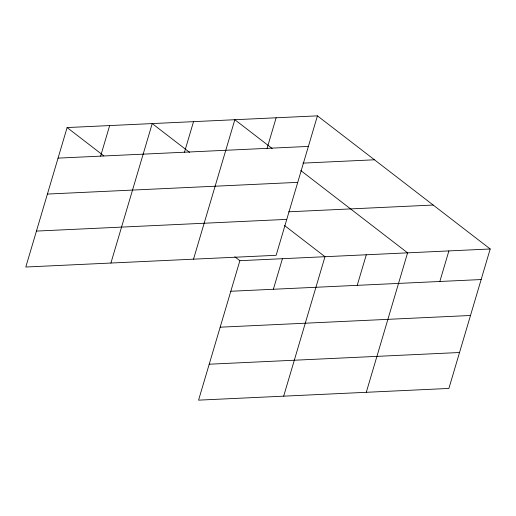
<?xml version="1.0" encoding="UTF-8"?>
<svg xmlns="http://www.w3.org/2000/svg" width="516" height="516" viewBox="0 0 516 516"><rect width="100%" height="100%" fill="white"/><g stroke="black" fill="none" stroke-linecap="round" stroke-linejoin="round"><path stroke-width="0.77" d="M67.112 127.562L25.8 267.017L276.131 255.31L317.437 115.855L67.112 127.562L103.851 155.871M100.614 156.142L109.663 125.569M110.914 263.037L152.22 123.582L189.598 152.381M184.47 152.22L193.526 121.647M193.519 259.174L234.832 119.718L272.203 148.518M267.082 148.356L276.137 117.783M234.799 256.781L239.869 260.69L198.563 400.145L448.888 388.438L490.2 248.983L317.437 115.855M273.37 289.263L282.426 258.697M283.671 396.165L324.983 256.704L284.439 225.466M357.233 285.342L366.289 254.775M366.283 392.302L407.588 252.84L300.783 170.538M439.838 281.484L448.894 250.911M58.056 158.128L308.387 146.421M302.963 163.127L374.448 159.786M47.407 194.061L297.738 182.354M288.625 211.812L433.188 205.046M36.443 231.084L286.773 219.377M239.869 260.69L490.2 248.983M230.813 291.256L481.144 279.549M220.171 327.189L470.502 315.482M209.206 364.212L459.537 352.505"/></g></svg>
